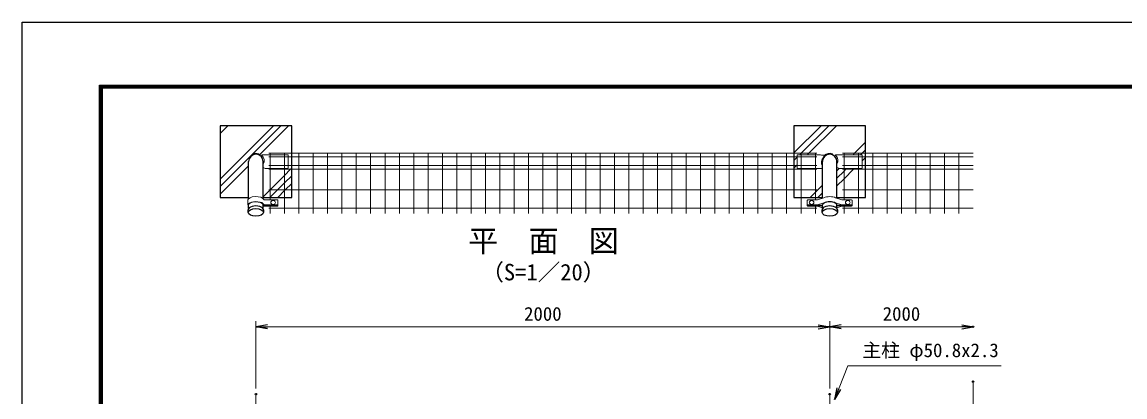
# Model space of a CAD drawing. Units: millimetres, scale not verified. Extents: x -4200 to 4200, y -2970 to 2970.
# Drawn here: x -4200 to -356, y 1662 to 2970 of the extents above; entities that cross this region are included whole.
import ezdxf
from ezdxf.enums import TextEntityAlignment as Align

# ---------------------------------------------------------------- set-up
doc = ezdxf.new("R2010")
doc.units = ezdxf.units.MM
doc.header["$LTSCALE"] = 10
doc.header["$PDMODE"] = 32
doc.header["$PDSIZE"] = 5
doc.linetypes.add('USER1', pattern=[50.8, 31.75, -6.35, 6.35, -6.35])
for name, color, linetype, lineweight in [('0-0_D-TTL-TXT', 7, 'Continuous', 25), ('0-3_D-STR4', 7, 'Continuous', 25), ('0-4_D-STR-DIM', 7, 'Continuous', 13), ('0-7_D-STR1', 1, 'Continuous', 25), ('0-8_D-DCR-HCH', 7, 'Continuous', 13), ('0-9_D-BMK', 2, 'USER1', 13), ('0-A_D-STR2', 7, 'Continuous', 13), ('0-B_D-STR3', 3, 'Continuous', 13), ('0-D_D-STR-TXT', 7, 'Continuous', 13), ('0-E_D-TTL', 7, 'Continuous', 25)]:
    doc.layers.add(name, color=color, linetype=linetype, lineweight=lineweight)
doc.layers.add('0-5_0', color=7, linetype='Continuous')
doc.layers.add('0-6_Defpoints', color=7, linetype='Continuous')
doc.styles.add('ＭＳ ゴシック', font='')
doc.styles.get('ＭＳ ゴシック').set_extended_font_data('MS Gothic')

# ---------------------------------------------------------------- blocks, each defined once
blk = doc.blocks.new('_Open')
at = {"layer": '0-5_0'}
blk.add_line((-10, 1.667), (0, 0), dxfattribs=at)
blk.add_lwpolyline([(-10, -1.667), (0, 0), (-10, 0)], dxfattribs=at)

msp = doc.modelspace()

# ---------------------------------------------------------------- linework, layer by layer
at = {"layer": '0-3_D-STR4'}
for points in [[(-3359.57, 2358.22), (-3259.97, 2358.22), (-3259.97, 2608.22), (-3509.97, 2608.22), (-3509.97, 2358.22), (-3410.37, 2358.23)], [(-1359.57, 2358.22), (-1259.97, 2358.22), (-1259.97, 2608.22), (-1509.97, 2608.22), (-1509.97, 2358.22), (-1410.37, 2358.23)]]:
    msp.add_lwpolyline(points, dxfattribs=at)
at = {"layer": '0-4_D-STR-DIM'}
for p, q in [((-3384.97, 1691.72), (-3384.97, 1926.72)), ((-1384.97, 1691.72), (-1384.97, 1926.72)), ((-1384.97, 1691.72), (-1384.97, 1926.72)), ((-3344.97, 1906.72), (-1424.97, 1906.72)), ((-1344.97, 1906.72), (-924.97, 1906.72)), ((-884.97, 454.63), (-884.97, 1715.48))]:
    msp.add_line(p, q, dxfattribs=at)
at = {"layer": '0-6_Defpoints'}
for p in [(-1384.97, 1906.72), (-884.97, 1906.72), (-884.97, 1715.48), (-3384.97, 1671.72), (-1384.97, 1671.72)]:
    msp.add_point(p, dxfattribs=at)
at = {"layer": '0-7_D-STR1'}
for p, q in [((-3410.37, 2353.86), (-3410.37, 2483.22)), ((-3359.57, 2353.91), (-3359.57, 2483.22)), ((-1410.37, 2355.34), (-1410.37, 2483.22)), ((-1359.57, 2355.34), (-1359.57, 2483.22)), ((-3411.57, 2305.72), (-3411.57, 2315.25)), ((-3410.37, 2319.2), (-3410.37, 2336.56)), ((-3359.57, 2319.2), (-3359.57, 2336.56)), ((-3358.37, 2315.25), (-3358.37, 2305.72)), ((-1411.57, 2305.72), (-1411.57, 2315.25)), ((-1410.37, 2319.2), (-1410.37, 2332.32)), ((-1359.57, 2319.2), (-1359.57, 2330.72)), ((-1358.37, 2315.25), (-1358.37, 2305.72))]:
    msp.add_line(p, q, dxfattribs=at)
for centre in [(-3384.97, 2483.22), (-1384.97, 2483.22)]:
    msp.add_arc(centre, 25.4, 0, 180, dxfattribs=at)
for centre in [(-3384.97, 2315.25), (-1384.97, 2315.25)]:
    msp.add_ellipse(centre, major_axis=(26.6, 0), ratio=0.5, start_param=0, end_param=3.1415927, dxfattribs=at)
for centre in [(-3384.97, 2305.72), (-1384.97, 2305.72)]:
    msp.add_ellipse(centre, major_axis=(26.6, 0), ratio=0.5, dxfattribs=at)
at = {"layer": '0-8_D-DCR-HCH'}
for p, q in [((-3509.97, 2581.41), (-3483.16, 2608.22)), ((-3509.97, 2607.93), (-3509.68, 2608.22)), ((-3509.97, 2422.31), (-3324.06, 2608.22)), ((-3400.38, 2505.39), (-3297.54, 2608.22)), ((-3372.29, 2506.96), (-3271.03, 2608.22)), ((-1509.97, 2513.12), (-1414.87, 2608.22)), ((-3509.97, 2395.79), (-3400.45, 2505.32)), ((-3509.97, 2369.28), (-3410.37, 2468.88)), ((-1509.97, 2486.61), (-1497.97, 2498.61)), ((-1271.97, 2485.96), (-1259.97, 2497.96)), ((-1359.57, 2451.39), (-1351.74, 2459.22)), ((-1426.22, 2358.23), (-1410.37, 2374.07))]:
    msp.add_line(p, q, dxfattribs=at)
for points in [[(-1489.36, 2507.22), (-1484.97, 2511.61), (-1484.34, 2512.24), (-1388.36, 2608.22)], [(-1462.84, 2507.22), (-1459.97, 2510.09), (-1457.82, 2512.24), (-1361.84, 2608.22)], [(-1303.74, 2507.22), (-1298.72, 2512.24), (-1259.97, 2550.99)], [(-1277.22, 2507.22), (-1272.21, 2512.24), (-1259.97, 2524.47)], [(-1509.97, 2460.09), (-1500.95, 2469.12), (-1497.97, 2472.09)], [(-3359.57, 2360.58), (-3334.97, 2385.18), (-3284.97, 2435.18), (-3263.91, 2456.24), (-3259.97, 2460.18)], [(-3335.41, 2358.22), (-3334.97, 2358.66), (-3309.41, 2384.22), (-3284.97, 2408.66), (-3259.97, 2433.66)], [(-1359.57, 2398.36), (-1334.97, 2422.96), (-1301.69, 2456.24), (-1298.71, 2459.22)], [(-1359.57, 2424.87), (-1334.97, 2449.47), (-1328.21, 2456.24), (-1325.22, 2459.22)], [(-3308.9, 2358.22), (-3284.97, 2382.15), (-3282.9, 2384.22), (-3259.97, 2407.15)], [(-1452.74, 2358.23), (-1434.97, 2375.99), (-1410.37, 2400.59)]]:
    msp.add_lwpolyline(points, dxfattribs=at)
at = {"layer": '0-9_D-BMK'}
for p, q in [((-3384.97, -798.02), (-3384.97, 1671.72)), ((-1384.97, -798.02), (-1384.97, 1671.72))]:
    msp.add_line(p, q, dxfattribs=at)
at = {"layer": '0-A_D-STR2'}
for p, q in [((-1429.97, 2512.24), (-3339.97, 2512.24)), ((-1429.97, 2499.37), (-3339.97, 2499.37)), ((-3334.97, 2349.19), (-3334.97, 2512.24)), ((-3284.97, 2302.22), (-3284.97, 2512.24)), ((-3234.97, 2302.22), (-3234.97, 2512.24)), ((-3184.97, 2302.22), (-3184.97, 2512.24)), ((-3134.97, 2302.22), (-3134.97, 2512.24)), ((-3084.97, 2302.22), (-3084.97, 2512.24)), ((-3034.97, 2302.22), (-3034.97, 2512.24)), ((-2984.97, 2302.22), (-2984.97, 2512.24)), ((-2934.97, 2302.22), (-2934.97, 2512.24)), ((-2884.97, 2302.22), (-2884.97, 2512.24)), ((-2834.97, 2302.22), (-2834.97, 2512.24)), ((-2784.97, 2302.22), (-2784.97, 2512.24)), ((-2734.97, 2302.22), (-2734.97, 2512.24)), ((-2684.97, 2302.22), (-2684.97, 2512.24)), ((-2634.97, 2302.22), (-2634.97, 2512.24)), ((-2584.97, 2302.22), (-2584.97, 2512.24)), ((-2534.97, 2302.22), (-2534.97, 2512.24)), ((-2484.97, 2302.22), (-2484.97, 2512.24)), ((-2434.97, 2302.22), (-2434.97, 2512.24)), ((-2384.97, 2302.22), (-2384.97, 2512.24)), ((-2334.97, 2302.22), (-2334.97, 2512.24)), ((-2284.97, 2302.22), (-2284.97, 2512.24)), ((-2234.97, 2302.22), (-2234.97, 2512.24)), ((-2184.97, 2302.22), (-2184.97, 2512.24)), ((-2134.97, 2302.22), (-2134.97, 2512.24)), ((-2084.97, 2302.22), (-2084.97, 2512.24)), ((-2034.97, 2302.22), (-2034.97, 2512.24)), ((-1984.97, 2302.22), (-1984.97, 2512.24)), ((-1934.97, 2302.22), (-1934.97, 2512.24)), ((-1884.97, 2302.22), (-1884.97, 2512.24)), ((-1834.97, 2302.22), (-1834.97, 2512.24)), ((-1784.97, 2302.22), (-1784.97, 2512.24)), ((-1734.97, 2302.22), (-1734.97, 2512.24)), ((-1684.97, 2302.22), (-1684.97, 2512.24)), ((-1634.97, 2302.22), (-1634.97, 2512.24)), ((-1584.97, 2302.22), (-1584.97, 2512.24)), ((-1534.97, 2302.22), (-1534.97, 2512.24)), ((-1484.97, 2302.22), (-1484.97, 2512.24)), ((-1434.97, 2349.19), (-1434.97, 2512.24)), ((-1339.97, 2512.24), (-884.97, 2512.24)), ((-1339.97, 2499.37), (-884.97, 2499.37)), ((-1334.97, 2349.19), (-1334.97, 2512.24)), ((-1284.97, 2302.22), (-1284.97, 2512.24)), ((-1234.97, 2302.22), (-1234.97, 2512.24)), ((-1184.97, 2302.22), (-1184.97, 2512.24)), ((-1134.97, 2302.22), (-1134.97, 2512.24)), ((-1084.97, 2302.22), (-1084.97, 2512.24)), ((-1034.97, 2302.22), (-1034.97, 2512.24)), ((-984.97, 2302.22), (-984.97, 2512.24)), ((-934.97, 2302.22), (-934.97, 2512.24)), ((-1429.97, 2469.12), (-3339.97, 2469.12)), ((-1339.97, 2469.12), (-884.97, 2469.12)), ((-1429.97, 2456.24), (-3339.97, 2456.24)), ((-1339.97, 2456.24), (-884.97, 2456.24)), ((-1429.97, 2384.22), (-3339.97, 2384.22)), ((-1339.97, 2384.22), (-884.97, 2384.22)), ((-1429.97, 2321.22), (-3339.97, 2321.22)), ((-3334.97, 2302.22), (-3334.97, 2330.72)), ((-3334.97, 2302.22), (-3334.97, 2330.72)), ((-1434.97, 2302.22), (-1434.97, 2330.72)), ((-1339.97, 2321.22), (-884.97, 2321.22)), ((-1334.97, 2302.22), (-1334.97, 2330.72))]:
    msp.add_line(p, q, dxfattribs=at)
at = {"layer": '0-B_D-STR3'}
for p, q in [((-3399.54, 2504.03), (-3400.46, 2505.34)), ((-3396.39, 2507.69), (-3394.63, 2510.35)), ((-3373.56, 2507.69), (-3375.31, 2510.35)), ((-3370.41, 2504.03), (-3369.49, 2505.34)), ((-3276.97, 2507.22), (-3364.42, 2507.22)), ((-3364.42, 2505.62), (-3364.42, 2507.22)), ((-3276.97, 2507.22), (-3271.97, 2506.22)), ((-3271.97, 2460.22), (-3271.97, 2506.22)), ((-1492.97, 2507.22), (-1497.97, 2506.22)), ((-1497.97, 2506.22), (-1497.97, 2460.22)), ((-1492.97, 2507.22), (-1417.1, 2507.22)), ((-1373.56, 2507.69), (-1375.31, 2510.35)), ((-1370.41, 2504.03), (-1369.49, 2505.34)), ((-1276.97, 2507.22), (-1364.42, 2507.22)), ((-1364.42, 2505.62), (-1364.42, 2507.22)), ((-1276.97, 2507.22), (-1271.97, 2506.22)), ((-1271.97, 2460.22), (-1271.97, 2506.22)), ((-3276.97, 2459.22), (-3271.97, 2460.22)), ((-1492.97, 2459.22), (-1497.97, 2460.22)), ((-1276.97, 2459.22), (-1271.97, 2460.22)), ((-3276.97, 2459.22), (-3352.85, 2459.22)), ((-1492.97, 2459.22), (-1410.37, 2459.22)), ((-1276.97, 2459.22), (-1352.85, 2459.22)), ((-3412.67, 2331.84), (-3412.67, 2349.16)), ((-3354.21, 2349.19), (-3309.99, 2349.19)), ((-3307.99, 2332.67), (-3307.99, 2347.19)), ((-1463.47, 2332.67), (-1463.47, 2347.19)), ((-1427.41, 2349.19), (-1461.47, 2349.19)), ((-1427.41, 2349.19), (-1405.63, 2357.05)), ((-1342.54, 2349.19), (-1364.32, 2357.05)), ((-1342.54, 2349.19), (-1308.47, 2349.19)), ((-1306.47, 2332.67), (-1306.47, 2347.19)), ((-3356.16, 2330.72), (-3309.99, 2330.72)), ((-3356.16, 2328.89), (-3309.99, 2328.89)), ((-3356.16, 2327.77), (-3309.99, 2327.77)), ((-3354.21, 2331.84), (-3309.99, 2331.84)), ((-3307.99, 2329.72), (-3307.99, 2344.24)), ((-1463.47, 2329.72), (-1463.47, 2344.24)), ((-1427.47, 2331.84), (-1461.47, 2331.84)), ((-1410.37, 2330.72), (-1461.47, 2330.72)), ((-1410.37, 2328.89), (-1461.47, 2328.89)), ((-1426.98, 2327.77), (-1461.47, 2327.77)), ((-1427.47, 2331.84), (-1405.61, 2339.73)), ((-1426.98, 2327.77), (-1410.37, 2321.78)), ((-1410.37, 2330.72), (-1410.37, 2332.32)), ((-1342.47, 2331.84), (-1364.34, 2339.73)), ((-1359.57, 2330.72), (-1359.57, 2332.32)), ((-1359.57, 2330.72), (-1308.47, 2330.72)), ((-1359.57, 2328.89), (-1308.47, 2328.89)), ((-1342.97, 2327.77), (-1359.57, 2321.78)), ((-1342.97, 2327.77), (-1308.47, 2327.77)), ((-1342.47, 2331.84), (-1308.47, 2331.84)), ((-1306.47, 2329.72), (-1306.47, 2344.24))]:
    msp.add_line(p, q, dxfattribs=at)
for points in [[(-1403.66, 2505.4), (-1413.19, 2505.4), (-1417.1, 2507.22)], [(-3359.57, 2461.05), (-3356.76, 2461.05), (-3352.85, 2459.22)], [(-1359.57, 2461.05), (-1356.76, 2461.05), (-1352.85, 2459.22)]]:
    msp.add_lwpolyline(points, dxfattribs=at)
for centre, radius, start, end in [((-3384.97, 2483.22), 27, 55, 125), ((-3384.97, 2483.22), 25.4, 55, 125), ((-3393.8, 2509.8), 1, 108.37258, 146.58334), ((-3384.97, 2483.22), 29, 71.62742, 109.06223), ((-3376.15, 2509.8), 1, 33.41666, 71.62742), ((-3381.59, 2486.91), 25.4, 330.10225, 47.4631), ((-1384.97, 2483.22), 27, 55, 161.23592), ((-1384.97, 2483.22), 25.4, 55, 143.1116), ((-1384.97, 2483.22), 29, 71.62742, 130.126), ((-1376.15, 2509.8), 1, 33.41666, 71.62742), ((-1381.59, 2486.91), 25.4, 330.10225, 47.4631), ((-3384.97, 2483.22), 27, 340.17633, 341.23592), ((-1388.35, 2479.54), 25.4, 131.81461, 209.89775), ((-1384.97, 2483.22), 27, 340.17633, 341.23592), ((-3354.08, 2353.36), 4.18, 208.40933, 268.20008), ((-3309.99, 2347.19), 2, 0, 90), ((-1461.47, 2347.19), 2, 90, 180), ((-1308.47, 2347.19), 2, 0, 90), ((-3355.66, 2335.29), 4.6, 206.98908, 263.69191), ((-3355.66, 2324.32), 4.6, 96.30809, 148.37234), ((-3355.66, 2323.2), 4.6, 96.30809, 148.37234), ((-3354.08, 2336.02), 4.18, 208.40933, 268.20008), ((-3309.99, 2333.84), 2, 270, 0), ((-3309.99, 2332.72), 2, 270, 0), ((-3309.99, 2330.89), 2, 270, 0), ((-3309.99, 2329.77), 2, 270, 0), ((-1461.47, 2333.84), 2, 180, 270), ((-1461.47, 2332.72), 2, 180, 270), ((-1461.47, 2330.89), 2, 180, 270), ((-1461.47, 2329.77), 2, 180, 270), ((-1308.47, 2333.84), 2, 270, 0), ((-1308.47, 2332.72), 2, 270, 0), ((-1308.47, 2330.89), 2, 270, 0), ((-1308.47, 2329.77), 2, 270, 0)]:
    msp.add_arc(centre, radius, start, end, dxfattribs=at)
for centre, major_axis, ratio, start_param, end_param in [((-3384.97, 2349.16), (-27.7, -0.03), 0.426992, 3.327217, 6.2806218), ((-1384.97, 2349.16), (27.71, 0), 0.426735, 0.7295166, 2.4120761), ((-3384.97, 2331.84), (-27.7, 0), 0.426895, 3.3252812, 6.6935698), ((-3384.97, 2331.84), (-25.42, 0), 0.419761, 3.2693315, 6.3274477), ((-1384.97, 2331.84), (25.42, 0), 0.419761, 0.0442624, 3.0973302), ((-1384.97, 2331.84), (-27.7, 0), 0.426895, 3.8717348, 5.5530431)]:
    msp.add_ellipse(centre, major_axis=major_axis, ratio=ratio, start_param=start_param, end_param=end_param, dxfattribs=at)
for centre, major_axis in [((-3324.97, 2340.52), (-8, 0)), ((-1447.97, 2340.52), (8, 0)), ((-1321.97, 2340.52), (-8, 0))]:
    msp.add_ellipse(centre, major_axis=major_axis, ratio=0.866025, dxfattribs=at)
at = {"layer": '0-D_D-STR-TXT'}
msp.add_lwpolyline([(-787.46, 1770.45), (-1322.14, 1770.45), (-1367.63, 1655.5)], dxfattribs=at)
at = {"layer": '0-E_D-TTL', "color": 2}
msp.add_lwpolyline([(-4200, 2970), (4200, 2970), (4200, -2970), (-4200, -2970)], close=True, dxfattribs=at)
at = {"layer": '0-E_D-TTL'}
for points in [[(-3930, 2750), (3930, 2750), (3930, -2750), (-3930, -2750)], [(-3927.5, 2747.5), (3927.5, 2747.5), (3927.5, -2747.5), (-3927.5, -2747.5)], [(-3925, 2745), (3925, 2745), (3925, -2745), (-3925, -2745)], [(-3922.5, 2742.5), (3922.5, 2742.5), (3922.5, -2742.5), (-3922.5, -2742.5)], [(-3920, 2740), (3920, 2740), (3920, -2740), (-3920, -2740)]]:
    msp.add_lwpolyline(points, close=True, dxfattribs=at)

# ---------------------------------------------------------------- block references
at = {"layer": '0-4_D-STR-DIM', "xscale": 4, "yscale": 4, "rotation": 180}
for p in [(-3384.97, 1906.72), (-1384.97, 1906.72)]:
    msp.add_blockref('_Open', p, dxfattribs=at)
at = {"layer": '0-4_D-STR-DIM', "xscale": 4, "yscale": 4}
for p in [(-1384.97, 1906.72), (-884.97, 1906.72)]:
    msp.add_blockref('_Open', p, dxfattribs=at)
at = {"layer": '0-D_D-STR-TXT', "xscale": 4, "yscale": 4, "rotation": 248.409}
msp.add_blockref('_Open', (-1368.36, 1653.64), dxfattribs=at)

# ---------------------------------------------------------------- texts
at = {"layer": '0-0_D-TTL-TXT', "style": 'ＭＳ ゴシック'}
for s, height, p in [('平\u3000面\u3000図', 76.98, (-2644.87, 2144.51)), ('（S=1／20）', 57.7, (-2599.39, 2051.31))]:
    msp.add_text(s, height=height, dxfattribs=at).set_placement(p, align=Align.BOTTOM_LEFT)
at = {"layer": '0-4_D-STR-DIM', "style": 'ＭＳ ゴシック'}
for p in [(-2450.22, 1913.47), (-1200.22, 1913.47)]:
    msp.add_text('2000', height=48.09, dxfattribs=at).set_placement(p, align=Align.BOTTOM_LEFT)
at = {"layer": '0-D_D-STR-TXT', "style": 'ＭＳ ゴシック'}
msp.add_text('主柱 φ50.8x2.3', height=48.09, dxfattribs=at).set_placement((-1271.21, 1786.46), align=Align.BOTTOM_LEFT)

doc.saveas('drawing.dxf')
